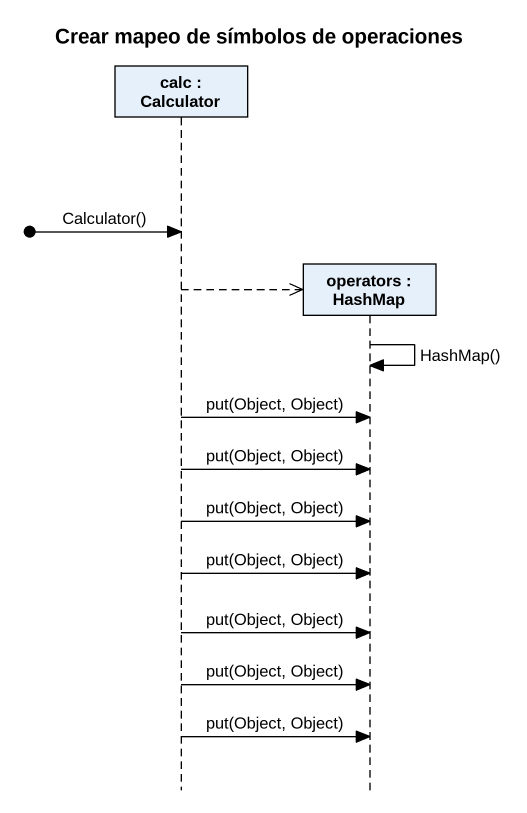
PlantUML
@startuml
title Crear mapeo de símbolos de operaciones
hide footbox
participant "calc : Calculator" as calc
participant "operators : HashMap" as operators

[o-> calc : Calculator()
calc -->> operators **
operators -> operators : HashMap()
calc -> operators : put(Object, Object)
calc -> operators : put(Object, Object)
calc -> operators : put(Object, Object)
calc -> operators : put(Object, Object)
calc -> operators : put(Object, Object)
calc -> operators : put(Object, Object)
calc -> operators : put(Object, Object)
@enduml
